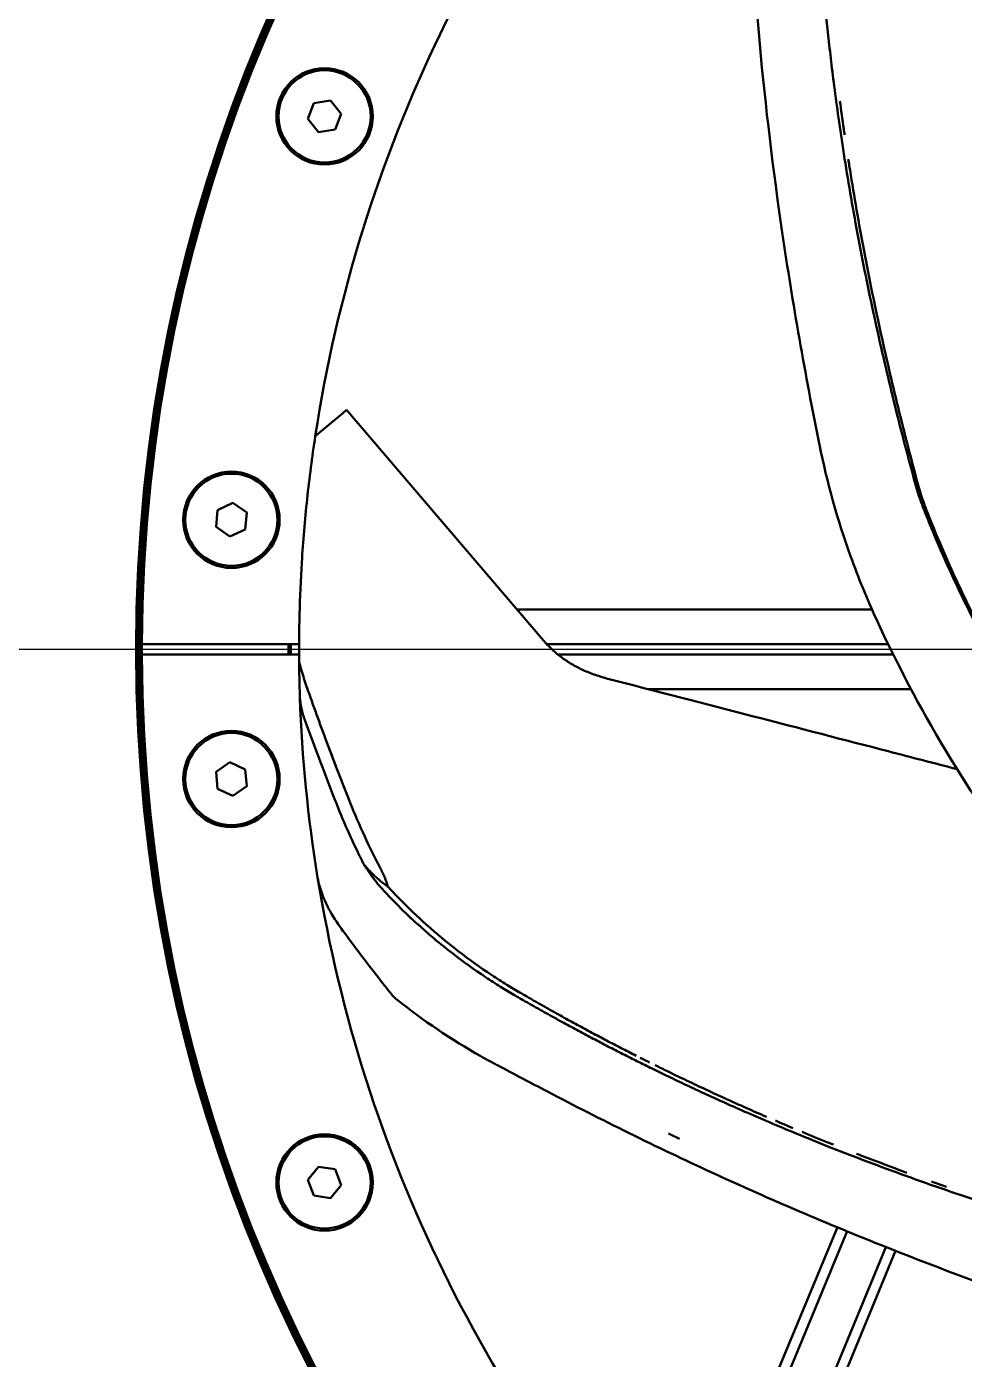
# Model space of a CAD drawing. Header units: millimetres. Extents: x 39335 to 110675, y -13954 to 36506.
# Drawn here: x 51798 to 52246, y 8985 to 9621 of the extents above; entities that cross this region are included whole.
import ezdxf

# ---------------------------------------------------------------- set-up
doc = ezdxf.new("R2010")
doc.units = ezdxf.units.MM
doc.linetypes.add('AM_ISO08W050', pattern=[18, 12, -1.5, 3, -1.5])
doc.linetypes.add('CHAIN', pattern=[0.3543, 0.2362, -0.0295, 0.0591, -0.0295])
for name, color, linetype, lineweight in [('AM_0', 7, 'Continuous', 50), ('AM_7', 4, 'AM_ISO08W050', 25), ('RED', 1, 'Continuous', 9)]:
    doc.layers.add(name, color=color, linetype=linetype, lineweight=lineweight)

# ---------------------------------------------------------------- blocks, each defined once
blk = doc.blocks.new('qwrgfqwefqwe')
at = {"layer": 'AM_0'}
for p, q in [((3796076.3, -146740.05), (3796073.4, -146747.59)), ((3796084.28, -146738.78), (3796076.3, -146740.05)), ((3796089.37, -146745.07), (3796084.28, -146738.78)), ((3796086.48, -146752.61), (3796089.37, -146745.07)), ((3796073.4, -146747.59), (3796078.49, -146753.88)), ((3796078.49, -146753.88), (3796086.48, -146752.61)), ((3796089.89, -146888.11), (3796091.87, -146886.45)), ((3796091.87, -146886.45), (3796185.82, -146996.55)), ((3796076.95, -146898.96), (3796089.89, -146888.11)), ((3796037.64, -146930.84), (3796030.31, -146934.25)), ((3796044.26, -146935.47), (3796037.64, -146930.84)), ((3796030.31, -146934.25), (3796029.61, -146942.31)), ((3796043.55, -146943.53), (3796044.26, -146935.47)), ((3796029.61, -146942.31), (3796036.23, -146946.94)), ((3796036.23, -146946.94), (3796043.55, -146943.53)), ((3796173.2, -146981.77), (3796342.55, -146981.77)), ((3795994.23, -146998.27), (3796069.24, -146998.27)), ((3796065.23, -147003.27), (3796065.23, -146998.27)), ((3796187.35, -146998.27), (3796350.25, -146998.27)), ((3796069.24, -147003.27), (3795994.23, -147003.27)), ((3796352.7, -147003.27), (3796192.76, -147003.27)), ((3796361.18, -147019.77), (3796235.95, -147019.77)), ((3796036.23, -147054.6), (3796029.61, -147059.24)), ((3796043.55, -147058.02), (3796036.23, -147054.6)), ((3796044.26, -147066.07), (3796043.55, -147058.02)), ((3796029.61, -147059.24), (3796030.31, -147067.29)), ((3796030.31, -147067.29), (3796037.64, -147070.7)), ((3796037.64, -147070.7), (3796044.26, -147066.07)), ((3796078.49, -147247.67), (3796073.4, -147253.95)), ((3796086.48, -147248.93), (3796078.49, -147247.67)), ((3796089.37, -147256.48), (3796086.48, -147248.93)), ((3796073.4, -147253.95), (3796076.3, -147261.49)), ((3796076.3, -147261.49), (3796084.28, -147262.76)), ((3796084.28, -147262.76), (3796089.37, -147256.48)), ((3796330.62, -147278.53), (3796227.63, -147527.19)), ((3796249.89, -147460.39), (3796326, -147276.62)), ((3796246.1, -147534.85), (3796349.17, -147286.03)), ((3796353.82, -147287.87), (3796280.76, -147464.24))]:
    blk.add_line(p, q, dxfattribs=at)
for centre, radius in [((3796081.39, -146746.33), 23), ((3796081.39, -146746.33), 22), ((3796036.93, -146938.89), 23), ((3796036.93, -146938.89), 22), ((3796036.93, -147062.65), 23), ((3796036.93, -147062.65), 22), ((3796081.39, -147255.21), 23), ((3796081.39, -147255.21), 22)]:
    blk.add_circle(centre, radius, dxfattribs=at)
for centre, radius, start, end in [((3796744.23, -147000.77), 2375, 90, 270), ((3796744.23, -147000.77), 2167, 90, 231.8058), ((3796744.23, -147000.77), 1800.52, 90, 180), ((3796744.23, -147000.77), 1800.52, 90, 180), ((3796744.23, -147000.77), 1225, 90, 180), ((3796744.23, -147000.77), 1225, 90, 180), ((3796744.23, -147000.77), 879.76, 0, 359.9997), ((3796744.23, -147000.77), 752.74, 90, 270), ((3796744.23, -147000.77), 751.74, 180.0003, 180), ((3796744.23, -147000.77), 751, 90, 270), ((3796744.23, -147000.77), 750, 90.19099, 179.80901), ((3796744.23, -147000.77), 675, 137.0849, 171.32502), ((3796744.23, -147000.77), 1800.52, 180, 270), ((3796744.23, -147000.77), 1800.52, 180, 270), ((3796744.23, -147000.77), 1225, 180, 270), ((3796744.23, -147000.77), 750, 179.80901, 180.19099), ((3796744.23, -147000.77), 680, 179.78935, 180.21065), ((3796744.23, -147000.77), 750, 180.19099, 269.80901), ((3796744.23, -147000.77), 675, 181.93051, 189.28838), ((3796744.23, -147000.77), 1225, 181.42899, 270), ((3796744.23, -147000.77), 675, 189.28838, 222.9151), ((3796744.02, -147000.81), 642.57, 190.58526, 190.58531), ((3796230.54, -146959.42), 200.15, 244.04902, 244.04903)]:
    blk.add_arc(centre, radius, start, end, dxfattribs=at)
at = {"layer": 'AM_0', "extrusion": (0, 0, -1)}
for centre, major_axis, ratio, start_param, end_param in [((3796721.35, -146605.61), (-492.31, -635.87), 0.853573, 0.265981, 0.274826), ((3796121.01, -147158.99), (-7.8, -6.25), 0.495297, 0.000305, 0.000842), ((3797595.77, -145760.06), (2561.6, -568.94), 0.703595, 1.994757, 1.99729), ((3797592.4, -145748.65), (2553.7, -545.56), 0.708453, 1.999069, 2.001607)]:
    blk.add_ellipse(centre, major_axis=major_axis, ratio=ratio, start_param=start_param, end_param=end_param, dxfattribs=at)
at = {"layer": 'AM_0'}
for points, knots in [([(3796315.18, -146593.66), (3796315.19, -146596.84), (3796315.22, -146599.92), (3796315.3, -146605.86), (3796315.35, -146608.72), (3796315.47, -146614.31), (3796315.53, -146617.03), (3796315.69, -146622.4), (3796315.77, -146625.04), (3796315.96, -146630.3), (3796316.07, -146632.92), (3796316.3, -146638.21), (3796316.42, -146640.88), (3796316.69, -146646.23), (3796316.84, -146648.91), (3796317.14, -146654.06), (3796317.29, -146656.53), (3796317.63, -146661.74), (3796317.81, -146664.47), (3796318.23, -146670.29), (3796318.46, -146673.37), (3796318.98, -146679.82), (3796319.27, -146683.18), (3796319.89, -146690.17), (3796320.23, -146693.79), (3796320.97, -146701.31), (3796321.38, -146705.19), (3796322.25, -146713.23), (3796322.73, -146717.38), (3796323.77, -146726.11), (3796324.35, -146730.7), (3796325.63, -146740.45), (3796326.34, -146745.62), (3796327.95, -146756.76), (3796328.86, -146762.73), (3796330.8, -146774.93), (3796331.84, -146781.16), (3796334.09, -146794.04), (3796335.3, -146800.68), (3796337.84, -146814.06), (3796339.18, -146820.79), (3796341.9, -146834.03), (3796343.29, -146840.54), (3796346.13, -146853.42), (3796347.58, -146859.79), (3796350.54, -146872.39), (3796352.04, -146878.62), (3796355.09, -146890.94), (3796356.64, -146897.04), (3796359.78, -146909.11), (3796361.37, -146915.09), (3796362.98, -146921.01)], [-34.147421, -34.147421, -34.147421, -34.147421, -32.781524, -32.781524, -31.415627, -31.415627, -30.04973, -30.04973, -28.683833, -28.683833, -27.317937, -27.317937, -25.95204, -25.95204, -24.586143, -24.586143, -23.220246, -23.220246, -21.854349, -21.854349, -20.488452, -20.488452, -19.122556, -19.122556, -17.756659, -17.756659, -16.390762, -16.390762, -15.024865, -15.024865, -13.658968, -13.658968, -12.293071, -12.293071, -10.927175, -10.927175, -9.561278, -9.561278, -8.195381, -8.195381, -6.829484, -6.829484, -5.463587, -5.463587, -4.09769, -4.09769, -2.731794, -2.731794, -1.365897, -1.365897, 0, 0, 0, 0]), ([(3796283.19, -146624.38), (3796284.36, -146653.3), (3796286.27, -146682.53), (3796291.74, -146741.75), (3796295.34, -146771.79), (3796304.68, -146835.57), (3796310.63, -146869.37), (3796317.44, -146903.05)], [0, 0, 0, 0, 9.056912, 9.056912, 18.27427, 18.27427, 28.62589, 28.62589, 28.62589, 28.62589]), ([(3796327.26, -146739.12), (3796327.81, -146743.29), (3796328.41, -146747.68), (3796329.2, -146753.26), (3796329.33, -146754.18), (3796329.47, -146755.12)], [0.60624952, 0.60624952, 0.60624952, 0.60624952, 0.64, 0.64, 0.64660018, 0.64660018, 0.64660018, 0.64660018]), ([(3796331.22, -146766.81), (3796331.37, -146767.82), (3796331.53, -146768.85), (3796332.64, -146775.94), (3796333.66, -146782.13), (3796335.86, -146794.94), (3796337.05, -146801.54), (3796339.54, -146814.84), (3796340.85, -146821.53), (3796343.52, -146834.7), (3796344.89, -146841.17), (3796347.68, -146853.99), (3796349.11, -146860.33), (3796352.01, -146872.87), (3796353.49, -146879.07), (3796356.49, -146891.34), (3796358.02, -146897.41), (3796361.11, -146909.43), (3796362.68, -146915.38), (3796364.27, -146921.28)], [0.6732314, 0.6732314, 0.6732314, 0.6732314, 0.68, 0.68, 0.72, 0.72, 0.76, 0.76, 0.8, 0.8, 0.84, 0.84, 0.88, 0.88, 0.92, 0.92, 0.96, 0.96, 1, 1, 1, 1]), ([(3796076.95, -146898.96), (3796075.43, -146908.96), (3796074.13, -146918.99), (3796071.98, -146939.1), (3796071.13, -146949.18), (3796070.51, -146959.28)], [0, 0, 0, 0, 3.051192, 3.051192, 6.102757, 6.102757, 6.102757, 6.102757]), ([(3796317.44, -146903.05), (3796321.09, -146921.1), (3796326.07, -146938.93), (3796335.98, -146966.47), (3796340.1, -146976.52), (3796344.63, -146986.37)], [0, 0, 0, 0, 5.546376, 5.546376, 8.808507, 8.808507, 8.808507, 8.808507]), ([(3796362.98, -146921.01), (3796363.37, -146922.46), (3796363.79, -146923.89), (3796364.68, -146926.75), (3796365.15, -146928.17), (3796366.14, -146930.98), (3796366.66, -146932.38), (3796367.2, -146933.77)], [0, 0, 0, 0, 0.3333333, 0.3333333, 0.6666667, 0.6666667, 1, 1, 1, 1]), ([(3796364.27, -146921.28), (3796364.65, -146922.72), (3796365.07, -146924.15), (3796365.94, -146927), (3796366.41, -146928.41), (3796367.38, -146931.21), (3796367.9, -146932.61), (3796368.43, -146933.99)], [0, 0, 0, 0, 0.3333333, 0.3333333, 0.6666667, 0.6666667, 1, 1, 1, 1]), ([(3796367.2, -146933.77), (3796369.51, -146939.65), (3796371.92, -146945.5), (3796376.93, -146957.15), (3796379.54, -146962.95), (3796387.68, -146980.32), (3796393.5, -146991.77), (3796399.68, -147003.04)], [0, 0, 0, 0, 1.902783, 1.902783, 3.815354, 3.815354, 7.670189, 7.670189, 7.670189, 7.670189]), ([(3796368.43, -146933.99), (3796370.75, -146939.92), (3796373.16, -146945.83), (3796378.18, -146957.58), (3796380.79, -146963.43), (3796386.23, -146975.09), (3796389.05, -146980.89), (3796394.89, -146992.44), (3796397.91, -146998.18), (3796401.03, -147003.89)], [0, 0, 0, 0, 1.917326, 1.917326, 3.844974, 3.844974, 5.782939, 5.782939, 7.734309, 7.734309, 7.734309, 7.734309]), ([(3796070.51, -146959.28), (3796069.99, -146967.66), (3796069.64, -146975.93), (3796069.24, -146991.88), (3796069.19, -146999.65), (3796069.26, -147006.95)], [0, 0, 0, 0, 2.532036, 2.532036, 5.036399, 5.036399, 5.036399, 5.036399]), ([(3796344.63, -146986.37), (3796354.47, -147007.77), (3796365.53, -147028.69), (3796390, -147069.53), (3796403.49, -147089.5), (3796424.34, -147117.21), (3796430.93, -147125.56), (3796437.7, -147133.76)], [0, 0, 0, 0, 7.089028, 7.089028, 14.304933, 14.304933, 17.496261, 17.496261, 17.496261, 17.496261]), ([(3796069.57, -147022.3), (3796069.49, -147019.76), (3796069.43, -147017.2), (3796069.32, -147012.11), (3796069.28, -147009.55), (3796069.26, -147006.95)], [0, 0, 0, 0, 0.916873, 0.916873, 1.806361, 1.806361, 1.806361, 1.806361]), ([(3796069.26, -147006.95), (3796070, -147009.54), (3796070.77, -147012.09), (3796072.38, -147017.14), (3796073.23, -147019.66), (3796074.12, -147022.16)], [-1.712679, -1.712679, -1.712679, -1.712679, -0.862279, -0.862279, 0, 0, 0, 0]), ([(3796215.9, -147014.58), (3796239.84, -147020.78), (3796286.16, -147032.78), (3796340.96, -147046.98), (3796372.38, -147055.12), (3796383.13, -147057.91)], [0, 0, 0, 0, 0.3333333, 0.6666667, 0.8453131, 0.8453131, 0.8453131, 0.8453131]), ([(3796069.61, -147023.51), (3796069.61, -147023.31), (3796069.6, -147023.11), (3796069.59, -147022.7), (3796069.58, -147022.5), (3796069.57, -147022.3)], [0.0000006, 0.0000006, 0.0000006, 0.0000006, 0.072539, 0.072539, 0.1450918, 0.1450918, 0.1450918, 0.1450918]), ([(3796069.61, -147023.51), (3796069.67, -147025.27), (3796069.95, -147027.14), (3796070.56, -147029.91), (3796070.81, -147030.86), (3796071.23, -147032.28), (3796071.38, -147032.75), (3796071.68, -147033.67), (3796071.83, -147034.11), (3796071.99, -147034.55)], [-1.27477, -1.27477, -1.27477, -1.27477, -0.638264, -0.638264, -0.314471, -0.314471, -0.150748, -0.150748, -0.000001, -0.000001, -0.000001, -0.000001]), ([(3796074.12, -147022.16), (3796077.18, -147030.78), (3796080.31, -147039.39), (3796084.59, -147050.78), (3796085.63, -147053.53), (3796086.68, -147056.28)], [0, 0, 0, 0, 2.974446, 2.974446, 3.922199, 3.922199, 3.922199, 3.922199]), ([(3796074.12, -147022.16), (3796077.17, -147030.77), (3796080.31, -147039.39), (3796085.17, -147052.34), (3796086.82, -147056.66), (3796090.16, -147065.3), (3796091.86, -147069.62), (3796093.59, -147073.94)], [-5.941207, -5.941207, -5.941207, -5.941207, -2.970272, -2.970272, -1.485553, -1.485553, 0, 0, 0, 0]), ([(3796071.99, -147034.55), (3796072.35, -147035.56), (3796074.76, -147042.21), (3796079.71, -147055.58), (3796084.5, -147067.95), (3796087.16, -147074.66)], [-4.55572, -4.55572, -4.55572, -4.55572, -4.211717, -2.28368, -0.000004, -0.000004, -0.000004, -0.000004]), ([(3796087.16, -147074.66), (3796087.17, -147074.69), (3796088.99, -147079.28), (3796092.25, -147086.96), (3796096.49, -147096.06), (3796098.97, -147101.1), (3796099.99, -147103.13), (3796100.22, -147103.58)], [-7.770202, -7.770202, -7.770202, -7.770202, -7.760436, -6.202759, -5.127385, -4.559872, -4.397173, -4.397173, -4.397173, -4.397173]), ([(3796093.59, -147073.94), (3796095.77, -147079.39), (3796098.1, -147084.77), (3796102.97, -147095.31), (3796105.53, -147100.5), (3796108.18, -147105.6)], [0.000001, 0.000001, 0.000001, 0.000001, 1.874315, 1.874315, 3.749421, 3.749421, 3.749421, 3.749421]), ([(3796100.22, -147103.58), (3796100.67, -147104.06), (3796101.11, -147104.54), (3796102.01, -147105.51), (3796102.45, -147105.99), (3796102.9, -147106.48)], [-0.4001203, -0.4001203, -0.4001203, -0.4001203, -0.2000565, -0.2000565, 0, 0, 0, 0]), ([(3796111.48, -147113.87), (3796110.96, -147113.55), (3796110.22, -147113.06), (3796108.57, -147111.81), (3796107.88, -147111.24), (3796105.71, -147109.35), (3796104.23, -147107.91), (3796102.9, -147106.48)], [-1.243804, -1.243804, -1.243804, -1.243804, -0.869316, -0.869316, -0.596201, -0.596201, 0, 0, 0, 0]), ([(3796103.68, -147108.66), (3796104.41, -147109.72), (3796105.23, -147110.81), (3796106.59, -147112.48), (3796107.09, -147113.08), (3796107.84, -147113.95), (3796108.08, -147114.22), (3796108.51, -147114.7), (3796108.7, -147114.91), (3796108.89, -147115.12)], [-0.8913978, -0.8913978, -0.8913978, -0.8913978, -0.4458135, -0.4458135, -0.1999787, -0.1999787, -0.0884462, -0.0884462, -0.0000009, -0.0000009, -0.0000009, -0.0000009]), ([(3796108.18, -147105.6), (3796108.56, -147106.33), (3796108.93, -147107.08), (3796109.61, -147108.53), (3796109.93, -147109.25), (3796110.63, -147110.96), (3796110.92, -147111.78), (3796111.12, -147112.46)], [-0.4611369, -0.4611369, -0.4611369, -0.4611369, -0.3516059, -0.3516059, -0.2504878, -0.2504878, -0.1144234, -0.1144234, -0.1144234, -0.1144234]), ([(3796078.08, -147109.72), (3796078.52, -147112.38), (3796079.26, -147115), (3796081.26, -147120.37), (3796082.58, -147123.12), (3796085.94, -147129.15), (3796088.07, -147132.34), (3796090.29, -147135.34)], [0, 0, 0, 0, 0.80816, 0.80816, 1.753757, 1.753757, 3.020565, 3.020565, 3.020565, 3.020565]), ([(3796108.89, -147115.12), (3796114.69, -147121.43), (3796120.74, -147127.41), (3796129.39, -147135.16), (3796131.59, -147137.07), (3796136.63, -147141.31), (3796139.46, -147143.59), (3796147.49, -147149.8), (3796152.78, -147153.6), (3796160.54, -147158.76), (3796162.9, -147160.28), (3796167.38, -147163.06), (3796169.5, -147164.34), (3796171.64, -147165.59)], [-8.434172, -8.434172, -8.434172, -8.434172, -5.732199, -5.732199, -4.841528, -4.841528, -3.691662, -3.691662, -1.655647, -1.655647, -0.779151, -0.779151, 0, 0, 0, 0]), ([(3796111.48, -147113.87), (3796114.17, -147116.81), (3796120.76, -147123.9), (3796132.09, -147134.05), (3796134.3, -147135.97), (3796139.39, -147140.24), (3796142.25, -147142.54), (3796150.37, -147148.81), (3796155.72, -147152.64), (3796163.56, -147157.83), (3796165.95, -147159.36), (3796170.47, -147162.15), (3796172.61, -147163.43), (3796174.77, -147164.69)], [-9.594806, -9.594806, -9.594806, -9.594806, -5.785895, -5.785895, -4.88687, -4.88687, -3.72464, -3.72464, -1.669246, -1.669246, -0.785468, -0.785468, 0, 0, 0, 0]), ([(3796115.78, -147167.85), (3796128.45, -147177.97), (3796141.92, -147187.04), (3796158.56, -147196.44), (3796161.22, -147197.89), (3796163.9, -147199.3)], [0, 0, 0, 0, 5.023575, 5.023575, 5.971575, 5.971575, 5.971575, 5.971575]), ([(3796177.14, -147168.78), (3796179.89, -147170.36), (3796182.58, -147171.88), (3796187.76, -147174.78), (3796190.26, -147176.17), (3796195.16, -147178.86), (3796197.55, -147180.16), (3796202.28, -147182.71), (3796204.61, -147183.96), (3796209.26, -147186.43), (3796211.58, -147187.65), (3796216.28, -147190.09), (3796218.65, -147191.32), (3796223.42, -147193.76), (3796225.81, -147194.97), (3796230.42, -147197.29), (3796232.64, -147198.4), (3796237.32, -147200.71), (3796239.78, -147201.91), (3796245.02, -147204.46), (3796247.81, -147205.8), (3796253.65, -147208.57), (3796256.71, -147210.01), (3796263.07, -147212.96), (3796266.38, -147214.48), (3796273.26, -147217.59), (3796276.83, -147219.18), (3796284.23, -147222.44), (3796288.06, -147224.11), (3796296.14, -147227.57), (3796300.4, -147229.36), (3796309.49, -147233.13), (3796314.32, -147235.1), (3796324.77, -147239.27), (3796330.39, -147241.47), (3796341.93, -147245.89), (3796347.85, -147248.11), (3796360.13, -147252.6), (3796366.48, -147254.87), (3796379.34, -147259.36), (3796385.83, -147261.57), (3796398.66, -147265.83), (3796404.99, -147267.88), (3796417.57, -147271.86), (3796423.81, -147273.79), (3796436.2, -147277.53), (3796442.35, -147279.34), (3796454.55, -147282.86), (3796460.6, -147284.57), (3796472.62, -147287.88), (3796478.6, -147289.5), (3796484.53, -147291.06)], [-34.147421, -34.147421, -34.147421, -34.147421, -32.781524, -32.781524, -31.415627, -31.415627, -30.04973, -30.04973, -28.683833, -28.683833, -27.317937, -27.317937, -25.95204, -25.95204, -24.586143, -24.586143, -23.220246, -23.220246, -21.854349, -21.854349, -20.488452, -20.488452, -19.122556, -19.122556, -17.756659, -17.756659, -16.390762, -16.390762, -15.024865, -15.024865, -13.658968, -13.658968, -12.293071, -12.293071, -10.927175, -10.927175, -9.561278, -9.561278, -8.195381, -8.195381, -6.829484, -6.829484, -5.463587, -5.463587, -4.09769, -4.09769, -2.731794, -2.731794, -1.365897, -1.365897, 0, 0, 0, 0]), ([(3796180.26, -147167.86), (3796182.99, -147169.43), (3796185.65, -147170.94), (3796190.79, -147173.83), (3796193.27, -147175.22), (3796198.12, -147177.9), (3796200.5, -147179.2), (3796205.18, -147181.74), (3796207.5, -147182.98), (3796212.11, -147185.44), (3796214.41, -147186.66), (3796219.06, -147189.09), (3796221.42, -147190.32), (3796225.89, -147192.61), (3796227.99, -147193.69), (3796230.05, -147194.73)], [0, 0, 0, 0, 0.04, 0.04, 0.08, 0.08, 0.12, 0.12, 0.16, 0.16, 0.2, 0.2, 0.24, 0.24, 0.2756002, 0.2756002, 0.2756002, 0.2756002]), ([(3796239.02, -147199.22), (3796240.91, -147200.16), (3796242.89, -147201.13), (3796247.57, -147203.42), (3796250.34, -147204.75), (3796256.13, -147207.52), (3796259.16, -147208.95), (3796265.48, -147211.9), (3796268.76, -147213.41), (3796275.58, -147216.52), (3796279.12, -147218.11), (3796285.81, -147221.08), (3796288.92, -147222.45), (3796292.17, -147223.85)], [0.3279981, 0.3279981, 0.3279981, 0.3279981, 0.36, 0.36, 0.4, 0.4, 0.44, 0.44, 0.48, 0.48, 0.52, 0.52, 0.5529473, 0.5529473, 0.5529473, 0.5529473]), ([(3796187.75, -147211.85), (3796213.37, -147225.29), (3796239.64, -147238.26), (3796293.66, -147263.12), (3796321.48, -147275.03), (3796381.39, -147298.84), (3796413.63, -147310.58), (3796446.21, -147321.52)], [0, 0, 0, 0, 9.056912, 9.056912, 18.27427, 18.27427, 28.62589, 28.62589, 28.62589, 28.62589]), ([(3796309.17, -147231.06), (3796313.05, -147232.67), (3796317.14, -147234.34), (3796322.37, -147236.44), (3796323.24, -147236.79), (3796324.11, -147237.14)], [0.60630256, 0.60630256, 0.60630256, 0.60630256, 0.64, 0.64, 0.64662232, 0.64662232, 0.64662232, 0.64662232]), ([(3796335.08, -147241.46), (3796336.05, -147241.84), (3796337.02, -147242.21), (3796343.72, -147244.8), (3796349.6, -147247.02), (3796356.84, -147249.69), (3796357.99, -147250.11), (3796359.15, -147250.53)], [0.67317035, 0.67317035, 0.67317035, 0.67317035, 0.68, 0.68, 0.72, 0.72, 0.72751951, 0.72751951, 0.72751951, 0.72751951]), ([(3796370.89, -147254.76), (3796372.08, -147255.19), (3796373.28, -147255.61), (3796375.67, -147256.45), (3796376.86, -147256.87), (3796378.05, -147257.28)], [0.75247679, 0.75247679, 0.75247679, 0.75247679, 0.76, 0.76, 0.76743985, 0.76743985, 0.76743985, 0.76743985])]:
    blk.add_open_spline(points, degree=3, knots=knots, dxfattribs=at)
for points in [[(3796344.63, -146986.37), (3796344.63, -146986.37), (3796344.63, -146986.37), (3796344.63, -146986.37)], [(3796185.82, -146996.55), (3796186.99, -146997.93), (3796189.53, -147000.59), (3796193.85, -147004.25), (3796198.67, -147007.52), (3796203.96, -147010.37), (3796209.69, -147012.76), (3796213.79, -147014.03), (3796215.9, -147014.58)], [(3796111.02, -147112.12), (3796111.04, -147112.19), (3796111.06, -147112.26), (3796111.08, -147112.32)], [(3796111.16, -147112.56), (3796111.29, -147113.01), (3796111.4, -147113.45), (3796111.48, -147113.87)], [(3796090.29, -147135.33), (3796096.49, -147143.74), (3796102.86, -147152.06), (3796109.34, -147160.35)], [(3796109.34, -147160.35), (3796110.61, -147161.98), (3796111.89, -147163.6), (3796113.18, -147165.21)], [(3796113.21, -147165.24), (3796113.97, -147166.18), (3796114.81, -147167.07), (3796115.77, -147167.84)], [(3796115.78, -147167.85), (3796115.78, -147167.85), (3796115.78, -147167.85), (3796115.78, -147167.85)], [(3796231.98, -147195.71), (3796233.46, -147196.45), (3796234.92, -147197.18), (3796236.41, -147197.93)], [(3796163.86, -147199.29), (3796171.8, -147203.47), (3796179.74, -147207.65), (3796187.71, -147211.83)], [(3796187.75, -147211.85), (3796187.74, -147211.85), (3796187.74, -147211.85), (3796187.74, -147211.84)], [(3796296.44, -147225.69), (3796299.1, -147226.83), (3796301.86, -147228), (3796304.73, -147229.21)], [(3796245.39, -147231.86), (3796247.16, -147232.71), (3796248.94, -147233.56), (3796250.71, -147234.4)]]:
    blk.add_open_spline(points, degree=3, dxfattribs=at)
at = {"layer": 'AM_7', "linetype": 'CHAIN', "ltscale": 14.112334}
blk.add_line((3799213.49, -147000.77), (3793391.55, -147000.77), dxfattribs=at)
at = {"layer": 'AM_7', "linetype": 'Continuous'}
blk.add_line((3800276.66, -147000.77), (3793676.19, -147000.77), dxfattribs=at)

msp = doc.modelspace()

# ---------------------------------------------------------------- block references
at = {"layer": 'RED'}
msp.add_blockref('qwrgfqwefqwe', (-3744140.81, 156324.66), dxfattribs=at)

doc.saveas('drawing.dxf')
